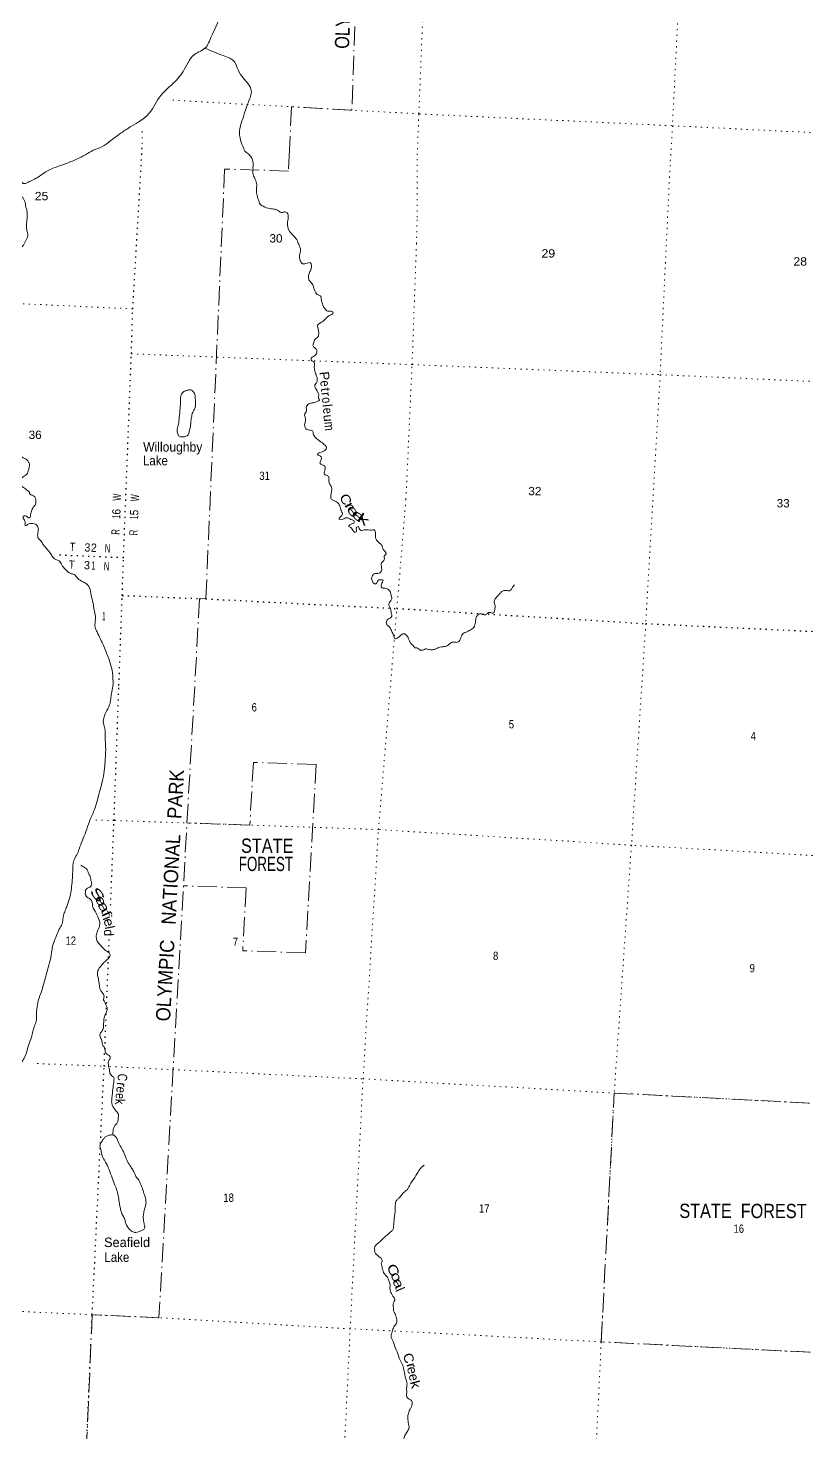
# Model space of a CAD drawing. Header units: feet. Extents: x -955330 to -733631, y 195788 to 387588.
# Drawn here: x -908074 to -891720, y 266791 to 296286 of the extents above; entities that cross this region are included whole.
import ezdxf
from ezdxf.enums import TextEntityAlignment as Align

# ---------------------------------------------------------------- set-up
doc = ezdxf.new("R2010")
doc.units = ezdxf.units.FT
doc.header["$LTSCALE"] = 80
doc.linetypes.add('DOT_DASHED', pattern=[7.7, 5, -1.2, 0.3, -1.2])
doc.linetypes.add('DOTTED', pattern=[1.5, 0.3, -1.2])
for name, color, linetype, lineweight in [('39', 7, 'Continuous', 13), ('41', 7, 'Continuous', 13), ('44', 7, 'DOT_DASHED', 13), ('6', 7, 'DOTTED', 25), ('7', 7, 'DOTTED', 13)]:
    doc.layers.add(name, color=color, linetype=linetype, lineweight=lineweight)

msp = doc.modelspace()

# ---------------------------------------------------------------- linework, layer by layer
at = {"layer": '39'}
for points in [[(-902864.33, 303002), (-902856.07, 302906.94), (-902886.12, 302489.75), (-903019.69, 301638.27), (-903037.18, 301372.17), (-903045.94, 300980.35), (-903188.2, 299597.57), (-903539.34, 298102.35), (-903952.89, 296941.32), (-904021.48, 296614.71), (-904267.65, 296010.6), (-904335.55, 295888.14), (-904582.81, 295728.82), (-904820.42, 295370.97), (-905058.51, 295096.03), (-905282.08, 294877.07), (-905528.54, 294501.41), (-905989.13, 294173.23), (-906176.52, 294043.72), (-906387.76, 293883.25)], [(-904352.23, 295861.61), (-903979.58, 295709.3), (-903731.12, 295567.36), (-903665.2, 295408.9), (-903543.85, 295223.83), (-903387.05, 294970.55), (-903447.87, 294730.54), (-903560.99, 294401.78), (-903632.94, 294137.99), (-903611.36, 293934.92), (-903548.36, 293769.03)], [(-906387.76, 293883.25), (-906413.14, 293864.74), (-906502.79, 293805.16), (-906705.19, 293719.22), (-906869.66, 293625.21), (-907054.15, 293534.29), (-907295.65, 293434.32), (-907702.15, 293268.58), (-907842.56, 293171.27), (-907969.61, 293097.43), (-908075.16, 293048.65), (-908131, 293023.41), (-908163.43, 293021.12), (-908185.16, 293030.34), (-908219.4, 293070.48), (-908250.03, 293102.35), (-908316.48, 293105.91), (-908387.58, 293059.32), (-908421.18, 293034.91), (-908425.41, 292992.8), (-908415.96, 292941.9), (-908409.81, 292905.28), (-908385.43, 292869.71), (-908357.87, 292856.14), (-908340.17, 292847.12), (-908324.17, 292844.25), (-908316.33, 292878.1), (-908307.01, 292901.8), (-908302.35, 292913.64), (-908282.42, 292908.54), (-908239.16, 292809.47), (-908187.01, 292726.04), (-908153.4, 292673.84), (-908130.71, 292606.11), (-908119.14, 292518.8), (-908098.14, 292457.2), (-908091.45, 292392.33), (-908093.66, 292311.82), (-908104.13, 292189.41), (-908103.15, 292054.29), (-908091.16, 292013.33), (-908079.81, 291960.31), (-908114.55, 291837.18), (-908170.59, 291731.32), (-908246.35, 291634.58), (-908270.4, 291599.58), (-908350.62, 291571.62), (-908448.43, 291516.37), (-908499.91, 291420.35), (-908603.96, 291284.8), (-908664.03, 291217.46), (-908763.01, 291178.4), (-908836.76, 291119.86), (-908916.98, 291091.89), (-909037.69, 291100.37), (-909178.43, 291111.93), (-909244.57, 291121.51), (-909277, 291119.22), (-909301.9, 291106.44), (-909337.71, 291078.12), (-909348.09, 291034.32), (-909374.9, 291023.66), (-909400.87, 291029.08), (-909417.51, 291058.19), (-909429.39, 291101.16), (-909469.56, 291143.63), (-909528.49, 291136.7), (-909582.42, 291071.05), (-909599.79, 291009.49), (-909598.5, 290957), (-909567.76, 290927.14), (-909531.73, 290921.18), (-909485.63, 290952.98), (-909456.81, 290963.53), (-909437.3, 290912.09), (-909434.22, 290855.48), (-909441.09, 290801.42), (-909505.63, 290764.56), (-909568.26, 290763.87), (-909606.84, 290759.89), (-909622.62, 290728.48), (-909618.59, 290689.96), (-909603.52, 290630.7), (-909597.26, 290557.79), (-909603.61, 290513.78), (-909681.81, 290485.71), (-909817.67, 290436.53), (-909859.42, 290410.54), (-909873.82, 290366.96), (-909877.84, 290328.87), (-909861.52, 290293.73)], [(-903548.36, 293769.03), (-903541.3, 293743.49), (-903531.44, 293715.08), (-903483, 293669.8), (-903406.04, 293597.14), (-903360.03, 293512.03), (-903348.79, 293457), (-903345.91, 293396.37), (-903351.63, 293364.42), (-903349.93, 293319.98), (-903353.09, 293259.67), (-903338.67, 293188.34), (-903304.42, 293109.9), (-903281.2, 293052.22), (-903271.97, 292997.29), (-903275.87, 292922.91), (-903272.24, 292799.75), (-903238.1, 292681), (-903198.55, 292588.17), (-903138.24, 292544.62), (-902999.5, 292494.87), (-902889.17, 292480.9), (-902794.63, 292435.52), (-902759.55, 292411.47), (-902694.05, 292428.13), (-902636.72, 292404.9), (-902611.9, 292300.76), (-902627.98, 292186.72), (-902599.02, 292046.07), (-902519.52, 291945.05), (-902465.88, 291889.77), (-902408.31, 291793.96), (-902374.7, 291703.46), (-902352.01, 291635.72), (-902376.68, 291512.05), (-902358.11, 291404.22), (-902309.03, 291339.1), (-902244.17, 291343.69), (-902144.55, 291356.51), (-902129.05, 291228.67), (-902165.18, 291156.02), (-902186.04, 291066.42), (-902175.42, 290999.33), (-902135.67, 290948.82), (-902086.91, 290877.67), (-902057.64, 290781.35), (-902030.28, 290725.46), (-902003.78, 290691.79), (-901954.29, 290673.01), (-901929.38, 290647.49), (-901915.06, 290574.15), (-901892.89, 290496.36), (-901875.29, 290447.04), (-901837.76, 290392.62), (-901797.59, 290350.15), (-901721.38, 290340.02), (-901683.65, 290327.93), (-901670.61, 290307.07), (-901746.27, 290250.64), (-901856.47, 290151.71), (-901952.79, 290086.31), (-901990.73, 290056.08), (-901984.78, 289977.14), (-901971.09, 289891.74), (-901987.81, 289803.94), (-902042.91, 289754.47), (-902081.79, 289667.85), (-902088.88, 289609.77), (-902062.17, 289580.12), (-902016.27, 289531.3), (-902015.83, 289462.73), (-902080.04, 289393.6), (-902126.35, 289357.77), (-902115.42, 289296.71), (-902077.48, 289288.63), (-902059.77, 289241.32), (-902064.2, 289156.89), (-902042.88, 289063.01), (-902027.5, 289009.78), (-902006.61, 288946.17), (-902018.35, 288837.94), (-902055.44, 288785.49), (-902036.45, 288724), (-901995.74, 288653.28), (-901970.61, 288593.47), (-901972.72, 288514.97), (-901956.6, 288475.8), (-901992.31, 288449.49), (-902107.19, 288415.32), (-902180.94, 288395.07), (-902237.31, 288321.48)], [(-904562.7, 288337.04), (-904562.06, 288310.8), (-904579.65, 288283.51), (-904617.58, 288214.99), (-904642.99, 288115.55), (-904658.97, 288003.52), (-904665.84, 287911.15), (-904690.62, 287823.78), (-904714.98, 287744.44), (-904760.97, 287714.65), (-904820.21, 287701.69), (-904872.46, 287706.5), (-904904.26, 287716.27), (-904921.01, 287743.37), (-904936.7, 287790.58), (-904940.85, 287865.39), (-904915.01, 287972.86), (-904903.8, 288071.04), (-904892.37, 288173.24), (-904881.8, 288297.66), (-904874.4, 288400.08), (-904871.45, 288494.67), (-904867.97, 288561.01), (-904851.66, 288602.47), (-904825.7, 288635.35), (-904771.23, 288672.75), (-904752.69, 288679.83), (-904716.02, 288685.93), (-904679.46, 288690.02), (-904641.52, 288681.94), (-904602.83, 288649.63), (-904582.47, 288614.27), (-904568.79, 288567.18), (-904565.71, 288510.57), (-904557, 288445.59), (-904557.63, 288395.23), (-904562.7, 288337.04)], [(-902237.31, 288321.48), (-902228.92, 288250.48), (-902267.48, 288169.89), (-902252.53, 288108.61), (-902247.32, 288053.9), (-902266.49, 287958.17), (-902219.31, 287856.86), (-902165.36, 287845.91), (-902094.14, 287817.91), (-902090, 287781.4), (-902077.8, 287744.47), (-901945.51, 287610.39), (-901846.3, 287538.55), (-901807.61, 287467.94), (-901871.71, 287400.81), (-901972.7, 287361.87), (-901998.34, 287335.02), (-901959.34, 287308.74), (-901920.22, 287284.47), (-901926.14, 287210.2), (-901943.72, 287144.62), (-901898.68, 287118.01), (-901861.16, 287101.9), (-901834.87, 287064.2), (-901851.49, 286978.41), (-901852.54, 286920), (-901813.11, 286901.77), (-901760.75, 286860.66), (-901756.39, 286789.87), (-901741.96, 286718.54), (-901705.07, 286652.06), (-901698.69, 286581.16), (-901710.97, 286501.18), (-901713.29, 286418.66), (-901673.22, 286374.18), (-901610.15, 286344.6), (-901538.92, 286278.29), (-901508.17, 286171.82), (-901472.65, 286079.21), (-901515.77, 286027.08), (-901542.68, 285976.11), (-901506.96, 285964.12), (-901420.59, 285993.77), (-901359.44, 286004.61), (-901306.66, 285971.55), (-901235.33, 285945.55), (-901225.15, 285908.72), (-901304.31, 285862.56), (-901342.77, 285822.28), (-901299.42, 285801.82), (-901269.21, 285761.9), (-901243.02, 285722.2), (-901199.67, 285701.74), (-901178.38, 285722.77), (-901186.02, 285769.55), (-901182.52, 285797.58), (-901134.94, 285819.23), (-901119.04, 285776.04), (-901066.57, 285736.95), (-901011.36, 285750.12), (-900932.72, 285747.93), (-900864.15, 285746.28), (-900805.44, 285749.19), (-900777.02, 285675.09), (-900775.73, 285584.31), (-900744.67, 285522.17), (-900689.02, 285466.78), (-900641.21, 285415.84), (-900626.15, 285356.57), (-900599.97, 285316.87), (-900561.6, 285278.53), (-900557.14, 285248.05), (-900585.11, 285215.28), (-900595.38, 285173.5), (-900593.99, 285123.02), (-900637.01, 285072.91), (-900657.14, 285035.69), (-900655.96, 284981.19), (-900651.72, 284946.7), (-900647.68, 284908.18), (-900680.74, 284855.52), (-900701.72, 284840.51), (-900740.5, 284832.51), (-900809.39, 284828.13), (-900846.26, 284779.7), (-900863.21, 284726.18), (-900847.09, 284687.02), (-900817.83, 284629.01), (-900773.95, 284618.6), (-900737.08, 284667.02), (-900713.13, 284700.01)], [(-908837.64, 288104.11), (-908817.17, 288032.46), (-908777.52, 287979.94), (-908714.36, 287990.67), (-908680.13, 287988.84), (-908650.97, 287928.82), (-908571.69, 287862.08), (-908514.97, 287788.49), (-908462.3, 287753.42), (-908409.5, 287682.05), (-908412.02, 287557.2), (-908426.74, 287507.59), (-908468.59, 287441.29), (-908440.92, 287391.43), (-908376.48, 287349.68), (-908294.98, 287325.16), (-908243.36, 287308.29), (-908151.46, 287250.96), (-908131.65, 287243.85), (-908081.51, 287198.83), (-908049.81, 287148.75), (-908055.41, 287042.21), (-908079.45, 286968.91), (-908100.1, 286921.63), (-908175.87, 286863.19), (-908203.31, 286840.47), (-908286.92, 286786.48), (-908312.67, 286757.62), (-908276.41, 286717.38), (-908243.55, 286689.41), (-908171.37, 286641.2), (-908087.85, 286578.27), (-908060.61, 286558.67), (-908033.25, 286502.78), (-907998.06, 286480.74), (-907972.31, 286471.3), (-907952.7, 286460.17), (-907918.57, 286418.02), (-907911.56, 286359.19), (-907928.39, 286269.37), (-907975.97, 286209.42), (-908008.91, 286120.47), (-908026.07, 286062.93), (-908032.63, 286014.9), (-908067.49, 286004.67), (-908110.31, 286035.18), (-908156.31, 286043.69), (-908180.57, 286004.67), (-908139.44, 285941.99), (-908136.35, 285885.38), (-908136.24, 285849.09), (-908114.3, 285843.88), (-908083.04, 285862.37), (-908027.41, 285883.58), (-907970.92, 285882.58), (-907888.04, 285845.89), (-907859.41, 285775.82), (-907859.4, 285737.51), (-907865.96, 285689.48), (-907871.78, 285655.52), (-907859.69, 285578.27), (-907804.35, 285516.85), (-907761.31, 285452.05), (-907718.06, 285391.28), (-907645.56, 285310.8), (-907598.49, 285245.78), (-907544, 285168.28), (-907489.73, 285125.06), (-907424.23, 285103.41), (-907364.12, 285017.54), (-907294.37, 284923.1), (-907177.88, 284834.21), (-907108.14, 284816.37), (-907035.64, 284735.89), (-906918.52, 284659.06), (-906838.28, 284610.42), (-906773.4, 284500.11), (-906739.66, 284335.01), (-906701.9, 284169.7), (-906688.95, 284070.23), (-906659.89, 283931.6), (-906665.69, 283821.03), (-906665.56, 283708.13), (-906626.44, 283607.26), (-906555.51, 283458.32), (-906480.66, 283307.16), (-906429.23, 283171.35), (-906381.2, 283047.83), (-906320.64, 282855.1), (-906293.26, 282645.99), (-906288.46, 282506.64)], [(-900713.13, 284700.01), (-900658.45, 284703.13), (-900624.54, 284695.27), (-900635.34, 284643.43), (-900658.43, 284588.22), (-900652.48, 284547.59), (-900625.14, 284530), (-900572.89, 284525.19), (-900507.92, 284493.49), (-900473.57, 284455.36), (-900453, 284385.72), (-900439.31, 284300.32), (-900468.34, 284247.45), (-900499.27, 284196.69), (-900485.91, 284143.56), (-900459.19, 284075.6), (-900446.99, 284000.36), (-900438.18, 283937.4), (-900462.12, 283904.41), (-900516.06, 283877.06), (-900544.14, 283842.27), (-900540.52, 283757.41), (-900499.92, 283722.98), (-900454.66, 283662.1), (-900417.02, 283571.39), (-900386.69, 283495.18), (-900370.26, 283462.04), (-900327.23, 283473.85), (-900283.15, 283505.76), (-900225.93, 283557.13), (-900188.95, 283569.27), (-900145.39, 283552.82), (-900092.6, 283481.46), (-900065.66, 283417.52), (-900026.44, 283356.96), (-899980.33, 283312.16), (-899957.96, 283276.7), (-899897.76, 283269.44), (-899857.06, 283237.03), (-899784.99, 283225.11), (-899710.81, 283253.39), (-899656.97, 283240.43), (-899576.53, 283234.11), (-899511.04, 283250.77), (-899428.28, 283288.68), (-899361.2, 283297.18), (-899273.34, 283316.67), (-899182.85, 283386.42), (-899117.78, 283395.03), (-899071.68, 283388.54), (-899021.88, 283414.09), (-898973.99, 283518.38), (-898919.96, 283586.04), (-898860.19, 283609.05), (-898812.4, 283634.72), (-898726.99, 283684.58), (-898685.26, 283787.17), (-898669.49, 283895.19), (-898635.9, 283957.9), (-898575.71, 283988.95), (-898514.03, 283971.54), (-898451.19, 283976.24), (-898408.91, 284012.28), (-898360.37, 284013.71), (-898306.53, 284000.75), (-898276.34, 284075.74), (-898265.97, 284157.84), (-898285.28, 284251.6), (-898255.51, 284318.55), (-898182.83, 284395.3), (-898137.9, 284443.29), (-898081.74, 284474.56), (-898033.09, 284478), (-897958.7, 284472.01), (-897913.66, 284522.01), (-897882.83, 284570.76), (-897861.33, 284595.82)], [(-906288.46, 282506.64), (-906312.81, 282350.7), (-906339.16, 282194.87), (-906361.4, 282079.14), (-906444.77, 281914.26), (-906485.33, 281795.48), (-906486.58, 281656.45), (-906469.19, 281603.1), (-906454.94, 281374.54), (-906445.69, 281204.71), (-906453.69, 280937.02), (-906468.17, 280738.23), (-906501.51, 280526.32), (-906547.15, 280349.35), (-906600.2, 280146.57), (-906685.46, 279868.9), (-906787.05, 279626.38), (-906858.75, 279414.51), (-906932.79, 279235.03), (-907003.34, 279045.27), (-907051.96, 278926.92), (-907114.67, 278809.32), (-907136.78, 278580.69), (-907148.4, 278397.87), (-907163.94, 278217.27), (-907192.52, 278057.52), (-907243.89, 277886.9), (-907283.4, 277788.22), (-907323.44, 277679.49), (-907341.01, 277575.6), (-907362.61, 277471.93), (-907422.78, 277364.28), (-907476.17, 277232.07), (-907543.22, 277070.35), (-907588.85, 276816.77), (-907639.89, 276613.88), (-907695.28, 276405.17), (-907750.13, 276206.52), (-907799.38, 276037.8), (-907848.74, 275905.38), (-907885.9, 275736.01), (-907898.69, 275531.07), (-907901.74, 275434.47), (-907941.36, 275333.78), (-908004.26, 275097.25), (-908067.81, 274925.27), (-908105.62, 274782.15), (-908156.46, 274659.88), (-908216.11, 274562.28), (-908283.8, 274426.8), (-908308.9, 274333.4), (-908349.26, 274218.63), (-908393.32, 274110.12), (-908443.23, 274044.25), (-908527.43, 273786.68), (-908590.14, 273630.78), (-908629.21, 273463.54), (-908681.63, 273272.81), (-908751.34, 273137.45), (-908841.17, 272964.85), (-908922.85, 272793.84), (-908964.36, 272618.66), (-909006.07, 272401.16), (-909085.19, 272163.48), (-909173.21, 271948.46), (-909245.64, 271645.92), (-909302.41, 271487.68), (-909353.04, 271331.13), (-909384.18, 271238.05), (-909484.95, 271164.82), (-909609.14, 271068.66), (-909668.36, 270979.09), (-909719.95, 270842.75), (-909826.41, 270622.67), (-909901.21, 270505.72), (-910011.19, 270372.5), (-910147.66, 270234.66), (-910249.7, 270137.31), (-910334.04, 270030.95), (-910459.93, 269940.92), (-910578.81, 269830.36), (-910693.46, 269723.6), (-910820.94, 269641.72), (-910937.39, 269539.09), (-911017.7, 269470.81), (-911145.72, 269417.19), (-911201.46, 269393.96), (-911326.06, 269251.45), (-911388.68, 269174.16), (-911436.45, 269071.89), (-911464.42, 269000.82)], [(-906288.89, 273051.28), (-906291.66, 273102.61), (-906284.47, 273162.71), (-906260.74, 273229.98), (-906213.38, 273285.9), (-906186.26, 273340.9), (-906177.38, 273433.16), (-906173.89, 273461.19), (-906189.69, 273506.39), (-906221.91, 273546.41), (-906271.2, 273607.51), (-906293.36, 273647), (-906314.57, 273704.58), (-906317.65, 273722.89), (-906311.95, 273831.44), (-906302.22, 273939.78), (-906284.76, 274079.96), (-906270.05, 274206.17), (-906273.88, 274248.71), (-906327.62, 274301.99), (-906355.61, 274345.82), (-906365.58, 274424.97), (-906383.08, 274476.3), (-906388.39, 274529), (-906390.41, 274567.41), (-906369.44, 274620.72), (-906353.56, 274692.44), (-906396.06, 274728.99), (-906438.78, 274761.51), (-906457.12, 274796.76), (-906458.08, 274855.28), (-906506.53, 274932.46), (-906522.76, 275007.91), (-906552.66, 275092.16), (-906562.75, 275169.31), (-906540.71, 275204.42), (-906500.67, 275274.85), (-906486.91, 275382.97), (-906481.95, 275477.45), (-906450.49, 275576.56), (-906417.87, 275659.49), (-906414.49, 275723.81), (-906439.93, 275777.59), (-906468.46, 275849.67), (-906487.22, 275876.88), (-906478.76, 275961.1), (-906515.23, 276035.62), (-906551.06, 276083.9), (-906573.33, 276159.68), (-906588.08, 276263.28), (-906598.7, 276330.38), (-906616.41, 276415.99), (-906606.15, 276496.08), (-906581.25, 276547.16), (-906525.2, 276614.72), (-906456.65, 276689.67), (-906395.09, 276746.86), (-906361.07, 276779.31), (-906357.7, 276843.63), (-906446.52, 276920.96), (-906559.63, 277035.87), (-906624.08, 277115.92), (-906642, 277197.52), (-906640.85, 277257.93), (-906624.01, 277309.45), (-906584.5, 277408.13), (-906564.59, 277479.63), (-906611.46, 277625.27), (-906663.84, 277742.98), (-906713.67, 277832.33), (-906728.73, 277929.9), (-906767.64, 277996.49), (-906832.09, 278038.24), (-906864.52, 278074.25), (-906868.14, 278159.11), (-906857.77, 278202.9), (-906791.11, 278241.67), (-906740.15, 278289.34), (-906752.99, 278390.82), (-906779.82, 278495.07), (-906812.9, 278557.32), (-906832.1, 278614.79), (-906868.67, 278649), (-906905.76, 278673.16), (-906966.28, 278712.68)], [(-906288.89, 273051.28), (-906234.2, 273004.79), (-906193.28, 272938.09), (-906139.1, 272816.26), (-906072.52, 272699.8), (-906001.16, 272520.6), (-905934.48, 272406.16), (-905889.85, 272333.22), (-905841.93, 272245.98), (-905811.29, 272175.8), (-905750.86, 272095.97), (-905719.69, 272035.84), (-905669.65, 271912.21), (-905631.68, 271789.22), (-905604.42, 271693.01), (-905599.21, 271600), (-905620.18, 271508.39), (-905645.49, 271410.97), (-905655.01, 271306.65), (-905650.33, 271241.89), (-905638.98, 271188.87), (-905624.97, 271109.5), (-905634.82, 271075.76), (-905691.09, 271042.48), (-905753.08, 271015.56), (-905808.4, 271000.38), (-905872.31, 271013.88), (-905938.66, 271057.74), (-905980.32, 271110.37), (-906024.53, 271191.36), (-906042.46, 271272.95), (-906082.75, 271351.71), (-906118.69, 271436.29), (-906140.22, 271526.14), (-906162.29, 271644.24), (-906179.91, 271770.17), (-906215.44, 271901.09), (-906263.36, 272026.62), (-906325.71, 272185.18), (-906390.92, 272366.07), (-906472.03, 272513.54), (-906527.9, 272641.52), (-906546.79, 272743.32), (-906565.14, 272816.88), (-906532.3, 272903.82), (-906488.86, 272961.97), (-906448.17, 273006.16), (-906392.33, 273031.4), (-906351.21, 273045.32), (-906316.77, 273047.51), (-906288.89, 273051.28)], [(-899753.04, 272414.12), (-899810.05, 272366.77), (-899890.36, 272260.19), (-899943.55, 272170.31), (-899993.87, 272096.39), (-900052.99, 272008.84), (-900109.03, 271902.98), (-900185.11, 271838.51), (-900245.51, 271765.14), (-900290.33, 271719.15), (-900332.81, 271679.09), (-900359.29, 271597.86), (-900367.53, 271441.06), (-900389.85, 271246.71), (-900397.99, 271130.22), (-900405.29, 271068.12), (-900448.2, 271020.02), (-900528.52, 270951.74), (-900604.81, 270883.25), (-900689.79, 270803.13), (-900772.33, 270730.94), (-900799.35, 270677.96), (-900796.05, 270625.37), (-900796.25, 270583.04), (-900748.45, 270532.1), (-900704.24, 270489.42), (-900659.51, 270456.79), (-900640.32, 270399.32), (-900657.16, 270347.8), (-900646.02, 270290.76), (-900627.99, 270211.18), (-900578.48, 270115.8), (-900528.97, 270058.72), (-900496.42, 269986.42), (-900472.25, 269908.52), (-900475.73, 269842.19), (-900465.54, 269767.05), (-900443.91, 269717.51), (-900414.44, 269663.52), (-900388.15, 269625.83), (-900373.73, 269592.8), (-900403.81, 269519.82), (-900403.26, 269414.97), (-900393.18, 269337.82), (-900367.52, 269288.07), (-900344.93, 269218.32), (-900329.76, 269122.76), (-900376.58, 269038.58), (-900422.03, 268942.23), (-900437.17, 268884.58), (-900450.73, 268818.78), (-900437.36, 268765.66), (-900410.01, 268709.76), (-900380.1, 268625.51), (-900308.64, 268448.32), (-900263.15, 268314.85), (-900206.11, 268208.99), (-900180.33, 268084.64), (-900142.04, 267929.38), (-900117.33, 267823.23), (-900126.2, 267692.67), (-900122.27, 267652.15), (-900124.48, 267571.63), (-900104.66, 267526.22), (-900055.9, 267493.37), (-900013.39, 267456.83), (-900013.59, 267376.2), (-900061.79, 267265.89), (-900087.32, 267202.74), (-900098.64, 267102.55), (-900095.76, 267041.92), (-900085.47, 266968.8), (-900075.07, 266897.69), (-900115.96, 266811.18), (-900162.26, 266737.05), (-900178.57, 266695.59), (-900191.49, 266641.85), (-900194.12, 266553.29), (-900206.29, 266475.32), (-900229.28, 266422.12), (-900249.08, 266352.62), (-900264.97, 266280.9), (-900247.57, 266189.25), (-900240.77, 266126.4), (-900240.76, 266049.79), (-900254.31, 265983.99), (-900262.88, 265936.07), (-900255.45, 265846.97), (-900211.24, 265804.29), (-900178.49, 265774.31), (-900152.19, 265698.32)], [(-908047.1, 263054.51), (-908046.25, 263070.6), (-908047.97, 263153.34), (-908044.38, 263259.99), (-908080.55, 263417.15), (-908129.99, 263667.75), (-908153.98, 263864.58), (-908188.77, 264009.57), (-908230.77, 264171.07), (-908273.18, 264247.93), (-908349.6, 264292.34), (-908418.15, 264217.38), (-908489.77, 264084.13), (-908531.81, 263937.21), (-908526.8, 263763.57), (-908510.88, 263682.08), (-908529.62, 263594.39), (-908611.01, 263582.61), (-908671.97, 263690.7), (-908738.02, 263817.21), (-908791.67, 263910.79), (-908820.3, 264019.17), (-908831.56, 264150.8), (-908823.52, 264188.67), (-908778.51, 264353.59), (-908735.42, 264558.92), (-908701.21, 264710.3), (-908653.88, 264881.13), (-908615.11, 265004.05), (-908580.9, 265117.12), (-908556.33, 265200.48), (-908616.12, 265292.37), (-908712.69, 265376.16), (-908917.15, 265520.15), (-908969.2, 265567.28), (-909002.27, 265629.53), (-908996.46, 265701.79), (-909006.33, 265782.96), (-909155.57, 265863.51), (-909218.21, 265901.14), (-909217.37, 265955.52), (-909092.13, 266110.09), (-909015.1, 266192.65), (-908957.57, 266250.05), (-908878.21, 266338.54), (-908828.09, 266408.43), (-908836.48, 266479.44), (-908938.56, 266573.6), (-909031.2, 266655.16), (-909136.87, 266719.27), (-909231.31, 266766.66), (-909324.68, 266795.85), (-909427.92, 266867.89), (-909533.07, 266980.36), (-909605.69, 267097.14), (-909647.47, 267186.06), (-909671.97, 267296.23), (-909685.03, 267393.69), (-909666.29, 267519.69), (-909648.4, 267629.61), (-909634.12, 267747.78), (-909625.88, 267866.28), (-909645.81, 267932.31)]]:
    msp.add_spline(points, degree=3, dxfattribs=at)
at = {"layer": '44'}
for p, q in [((-902024.13, 280824.4), (-902247.69, 276869.74)), ((-903492.72, 278233.17), (-904812.27, 278278.38)), ((-903492.72, 278233.17), (-903567.24, 276914.95)), ((-902247.69, 276869.74), (-903567.24, 276914.95))]:
    msp.add_line(p, q, dxfattribs=at)
for points in [[(-899568.9, 302873.77), (-899573.74, 302453.47), (-900990.37, 302473.95), (-901276.64, 294561.16), (-902544.05, 294631.33), (-902583.78, 293729.62)], [(-902583.78, 293729.62), (-902605.34, 293285.18), (-903946.39, 293325.96), (-904341.56, 284302.79), (-904471.5, 284306.4), (-905324.99, 269208.58), (-906727.1, 269271.5), (-906967.73, 263713.53)], [(-902024.13, 280824.4), (-903343.68, 280869.61), (-903418.2, 279551.39), (-904737.75, 279596.6)], [(-891053.3, 268455.1), (-896038.69, 268701.67), (-895766.31, 273926.44), (-890845.11, 273671.23)]]:
    msp.add_lwpolyline(points, dxfattribs=at)
at = {"layer": '6'}
for p, q in [((-906070.25, 285162.01), (-907484.66, 285221.55)), ((-906967.73, 263713.53), (-906727.1, 269271.5))]:
    msp.add_line(p, q, dxfattribs=at)
for points in [[(-906340.86, 277867.77), (-906268.92, 279649.06), (-906166.48, 282483.99), (-906097.54, 284373.23), (-906070.25, 285162.01), (-905905.79, 289447.08), (-905876.41, 290390.97), (-905675.65, 293854.98)], [(-906097.54, 284373.23), (-904471.5, 284306.4), (-904341.56, 284302.79), (-900330.75, 284098.97), (-895103.27, 283783.01), (-890450.19, 283566.31)], [(-906727.1, 269271.5), (-906477.3, 274489.41), (-906369.36, 277162.13)]]:
    msp.add_lwpolyline(points, dxfattribs=at)
at = {"layer": '7'}
for p, q in [((-905675.65, 293854.98), (-905680.35, 294212.7)), ((-909377.46, 290552.08), (-905876.41, 290390.97))]:
    msp.add_line(p, q, dxfattribs=at)
for points in [[(-893643.44, 314659.74), (-893973.73, 309324.68), (-894212.15, 304012.01), (-894273.63, 299619.73), (-894543.4, 294235.61), (-894593.11, 293407.64)], [(-899901.5, 293621.22), (-899868.12, 294489.76), (-899657.66, 299763.19), (-899533.27, 304255.9), (-899321.68, 309555.56), (-899245.34, 311096.8)], [(-905036.09, 294771.63), (-899854.27, 294483.11), (-894543.4, 294235.61), (-890033.23, 294013.34)], [(-901861.3, 258224.07), (-901803.59, 259515.19), (-901652.14, 262129.78), (-901576.21, 263460.25), (-901310.67, 268977.68), (-901041.26, 274222.76), (-900715.79, 279458.8), (-900330.75, 284098.97), (-900139.49, 286394.93), (-900011.29, 289220.42), (-899918.33, 291759.52), (-899905.41, 292313.2), (-899901.5, 293621.22)], [(-894593.11, 293407.64), (-894802.6, 289008.27), (-895103.27, 283783.01), (-895404.17, 279130.27), (-895766.31, 273926.44), (-896038.69, 268701.67), (-896308.68, 263176.41), (-896586.15, 257970.06), (-896809.85, 253672.03)], [(-905905.79, 289447.08), (-900011.29, 289220.42), (-894802.6, 289008.27), (-890241.05, 288806.51)], [(-890638.06, 278859.11), (-895404.17, 279130.27), (-900715.79, 279458.8), (-906268.92, 279649.06), (-906676.3, 279658.76)], [(-907881.85, 274544.39), (-906477.3, 274489.41), (-901041.26, 274222.76), (-895766.31, 273926.44), (-890845.11, 273671.23)], [(-891053.3, 268455.1), (-896038.69, 268701.67), (-901310.67, 268977.68), (-905324.99, 269208.58), (-906727.1, 269271.5), (-910935.36, 269462.38)]]:
    msp.add_lwpolyline(points, dxfattribs=at)

# ---------------------------------------------------------------- texts
at = {"layer": '41'}
for s, rotation, width, p in [('P', 275.549, 1.05, (-901947.53, 288972.97)), ('e', 275.549, 0.85, (-901933.72, 288815.33)), ('o', 275.745, 0.85, (-901901.76, 288464.12)), ('e', 275.745, 0.85, (-901879.39, 288241.78)), ('m', 275.936, 0.85, (-901846.67, 287918.81)), ('C', 295.525, 1.2, (-901493.64, 286348.01)), ('r', 299.282, 1.65, (-901403.01, 286210.78)), ('e', 306.585, 1.7, (-901326.51, 286085.85)), ('e', 318.54, 1.9, (-901200.43, 285968.79)), ('k', 325.942, 1.8, (-901088.36, 285889.86)), ('S', 308.521, 1.8, (-906692.19, 278030.42)), ('e', 300.687, 1.5, (-906628.69, 277916.42)), ('a', 299.159, 1.55, (-906568.84, 277784.81)), ('f', 294.629, 1.55, (-906517.06, 277645.56)), ('i', 293.356, 1.1, (-906501.37, 277566.17)), ('e', 288.704, 1.15, (-906470.39, 277479.13)), ('d', 271.713, 0.95, (-906480.24, 277289.24)), ('C', 265.764, 0.8, (-906193.19, 274261.89)), ('e', 262.97, 0.9, (-906218.51, 274004.92)), ('k', 268.87, 0.9, (-906245.46, 273747.41)), ('e', 265.346, 0.8, (-906234.79, 273869.71)), ('C', 299.9, 1.35, (-900492.81, 270159.93)), ('o', 296.465, 1.35, (-900428.32, 270024.81)), ('a', 292.575, 1.35, (-900388.17, 269888.95)), ('C', 288.572, 1.1, (-900175.84, 268329.1)), ('r', 286.338, 1.25, (-900116.71, 268179.34)), ('e', 283.852, 1.05, (-900103, 268084.02)), ('k', 284.844, 1.2, (-900036.36, 267783.41))]:
    msp.add_text(s, height=200, rotation=rotation, dxfattribs=dict(at, width=width)).set_placement(p, align=Align.CENTER)
for s, rotation, p in [('t', 275.549, (-901923.61, 288688.57)), ('r', 275.549, (-901914.07, 288590.39)), ('l', 275.745, (-901890.34, 288350.63)), ('u', 275.745, (-901866.96, 288088.12)), ('l', 281.145, (-906457.99, 277383.63)), ('r', 263.219, (-906206.02, 274116.25)), ('l', 293.53, (-900353.69, 269763.69)), ('e', 281.76, (-900069.15, 267939.58))]:
    msp.add_text(s, height=200, rotation=rotation, dxfattribs=at).set_placement(p, align=Align.CENTER)
for s, width, p in [('Willoughby', 0.95, (-905657.59, 287392.62)), ('Lake', 0.9, (-905661.03, 287105.52)), ('Lake', 0.9, (-906470.34, 270380.64))]:
    msp.add_text(s, height=200, dxfattribs=dict(at, width=width)).set_placement(p)
msp.add_text('Seafield', height=200, dxfattribs=at).set_placement((-906478.33, 270692.26))
at = {"layer": '44'}
for s, rotation, width, p in [('OLYMPIC NATIONAL PARK', 87.928, 0.85, (-901335.23, 295846.97)), ('OLYMPIC   NATIONAL   PARK', 86.797, 0.95, (-905093.42, 275424.3)), ('STATE ', 359.919, 0.85, (-903602.62, 278969.59)), ('FOREST', 359.919, 0.7, (-903650.3, 278587.84)), ('STATE  FOREST', 359.919, 0.85, (-894398.84, 271302.93))]:
    msp.add_text(s, height=300, rotation=rotation, dxfattribs=dict(at, width=width)).set_placement(p)
at = {"layer": '6'}
for s, rotation, width, p in [('W', 87.802, 0.65, (-906121.55, 286432.78)), ('W', 87.802, 0.65, (-905746.8, 286418.99)), ('6', 87.802, 0.9, (-906133.24, 286128.28)), ('5', 87.802, 0.9, (-905758.62, 286111.19)), ('1', 87.802, 0.45, (-906137.31, 286022.06)), ('1', 87.802, 0.45, (-905762.57, 286008.27)), ('R', 87.802, 0.7, (-906149.5, 285704.46)), ('R', 87.802, 0.7, (-905774.76, 285690.67)), ('T', 357.59, 0.85, (-907146.66, 285307.41)), ('3', 357.59, 0.95, (-906831.39, 285293.76)), ('2', 357.59, 0.95, (-906696.87, 285288.47)), ('N', 357.59, 0.7, (-906408.54, 285276.33)), ('T', 357.59, 0.85, (-907159.45, 284932.74)), ('3', 357.59, 0.95, (-906841.21, 284922.07)), ('1', 357.59, 0.5, (-906704.16, 284917.3)), ('N', 357.59, 0.7, (-906429.4, 284898.81))]:
    msp.add_text(s, height=175, rotation=rotation, dxfattribs=dict(at, width=width)).set_placement(p, align=Align.CENTER)
at = {"layer": '7'}
for s, width, p in [('25', 1.1, (-907933.95, 292671.16)), ('30', 1.05, (-903005.04, 291784.12)), ('29', 1.1, (-897293.18, 291467.93)), ('28', 1.1, (-892003.78, 291299.21)), ('36', 1.05, (-908061.36, 287659.4)), ('31', 0.85, (-903217.61, 286798.62)), ('32', 1.05, (-897569.18, 286477.56)), ('33', 1.05, (-892355.62, 286222)), ('1', 0.4, (-906514.94, 283851.47)), ('6', 0.85, (-903380.28, 281937.79)), ('5', 0.85, (-897979.87, 281582.64)), ('4', 0.85, (-892901.6, 281334.83)), ('12', 0.85, (-907288.44, 277038.58)), ('7', 0.85, (-903775.12, 277014.94)), ('8', 0.85, (-898311.32, 276719.56)), ('9', 0.85, (-892923.01, 276460.58)), ('18', 0.85, (-903973.76, 271641.7)), ('17', 0.85, (-898606.34, 271415.51)), ('16', 0.85, (-893261.59, 270991.3))]:
    msp.add_text(s, height=175, dxfattribs=dict(at, width=width)).set_placement(p)

doc.saveas('drawing.dxf')
